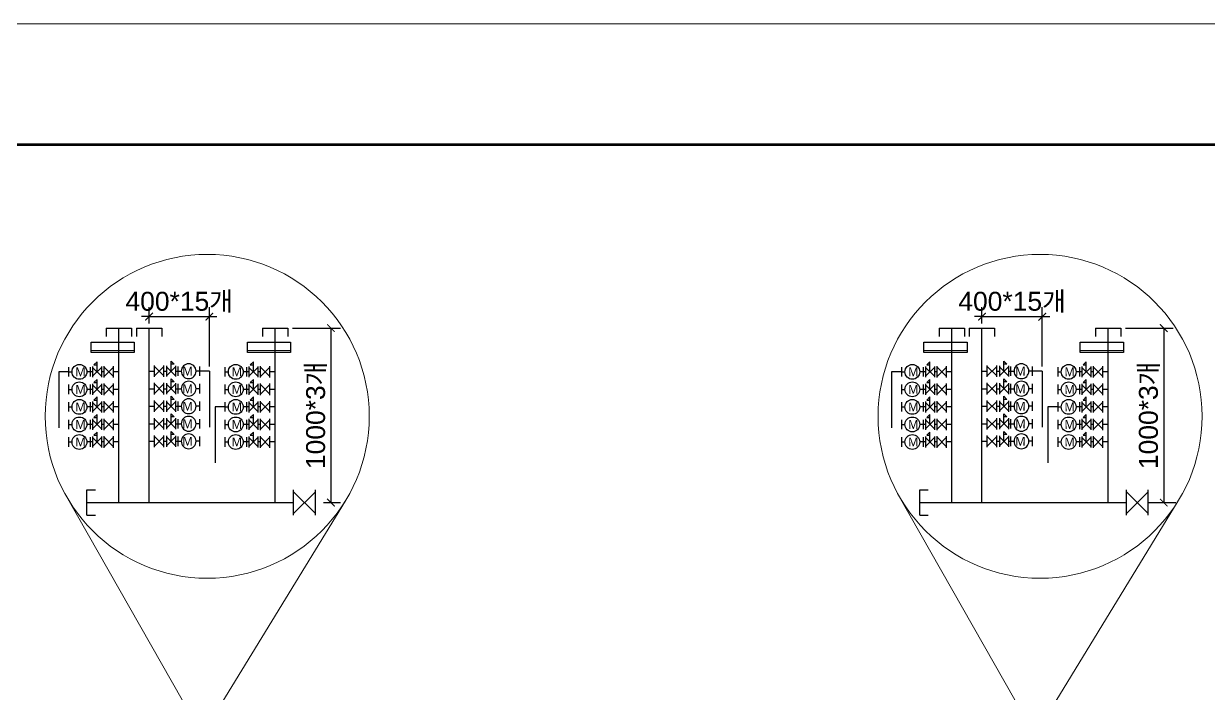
# Model space of a CAD drawing. Header units: millimetres. Extents: x 77978 to 1977917, y -128530 to 383426.
# Drawn here: x 966517 to 982163, y 120365 to 129213 of the extents above; entities that cross this region are included whole.
import ezdxf

# ---------------------------------------------------------------- set-up
doc = ezdxf.new("R2010")
doc.units = ezdxf.units.MM
doc.header["$LTSCALE"] = 20
doc.layers.get('0').update_dxf_attribs({"lineweight": 0})
for name, color, linetype, lineweight in [('PIPE(급수)', 3, 'Continuous', 30), ('급수', 3, 'Continuous', 30), ('치수선', 1, 'Continuous', 0)]:
    doc.layers.add(name, color=color, linetype=linetype, lineweight=lineweight)
doc.layers.add('가데', color=2, linetype='Continuous')
doc.layers.add('급수부품', color=2, linetype='Continuous')
doc.styles.get("Standard").update_dxf_attribs({"font": 'arial.ttf'})
doc.styles.add('수도공사', font='malgun.ttf', dxfattribs={"height": 300})
doc.dimstyles.new('태림-100', dxfattribs={"dimscale": 100, "dimtxt": 2.5, "dimasz": 1, "dimexe": 1.25, "dimexo": 0.625, "dimgap": 0.5, "dimtad": 1, "dimdec": 0, "dimzin": 1, "dimdsep": 46, "dimtxsty": 'Standard', "dimblk": 'ARCHTICK', "dimcen": 2.5, "dimclrt": 2, "dimadec": 0, "dimazin": 0, "dimtfac": 1, "dimtdec": 0, "dimtix": 1, "dimtmove": 0, "dimatfit": 3, "dimfxl": 1, "dimarcsym": 0})

# ---------------------------------------------------------------- blocks, each defined once
blk = doc.blocks.new('A$Cb09a5c7e')
at = {"layer": '급수부품', "color": 2}
for p, q in [((75, 0), (-75, 0)), ((-75, 0), (-75, -50)), ((75, 0), (75, -50))]:
    blk.add_line(p, q, dxfattribs=at)
blk = doc.blocks.new('G$C777399D7')
at = {"layer": '급수부품'}
for p, q in [((-100, 165), (100, 165)), ((-100, 0), (100, 0)), ((-82.5, 165), (82.5, 165)), ((-82.5, 165), (82.5, 0)), ((82.5, 165), (-82.5, 0)), ((-82.5, 0), (82.5, 0))]:
    blk.add_line(p, q, dxfattribs=at)
blk = doc.blocks.new('G$CA49DD9BD')
at = {"layer": '급수부품'}
for p, q in [((-160, 35), (-160, -35)), ((-160, 0), (-135, 0)), ((0, 0), (-25, 0)), ((0, 35), (0, -35))]:
    blk.add_line(p, q, dxfattribs=at)
blk.add_circle((-80, 0), 55, dxfattribs=at)
blk = doc.blocks.new('A$Ce61dc017')
at = {"layer": '급수부품'}
for p, q in [((-75, 65), (75, 65)), ((-75, -65), (75, -65))]:
    blk.add_line(p, q, dxfattribs=at)
at = {"layer": '급수부품', "color": 2}
for p, q in [((-65, -65), (65, 65)), ((-65, 65), (65, -65))]:
    blk.add_line(p, q, dxfattribs=at)
blk = doc.blocks.new('_ArchTick')
at = {"color": 0, "linetype": 'ByBlock', "const_width": 0.15}
blk.add_lwpolyline([(-0.5, -0.5), (0.5, 0.5)], dxfattribs=at)
blk = doc.blocks.new('*D5137')
at = {"layer": 'Defpoints', "color": 0}
for p in [(981007, 125191), (981414, 122885), (981574, 122885)]:
    blk.add_point(p, dxfattribs=at)
at = {"layer": '치수선', "color": 0, "lineweight": -2}
for p, q in [((981069, 125191), (981699, 125191)), ((981574, 125191), (981574, 122885)), ((981477, 122885), (981699, 122885))]:
    blk.add_line(p, q, dxfattribs=at)
at = {"layer": '치수선', "color": 0, "linetype": 'ByBlock', "lineweight": -2, "xscale": 100, "yscale": 100, "zscale": 100}
for p, rotation in [((981574, 125191), 90), ((981574, 122885), 270)]:
    blk.add_blockref('_ArchTick', p, dxfattribs=dict(at, rotation=rotation))
at = {"layer": '치수선', "color": 2, "insert": (981385, 124038), "char_height": 250, "attachment_point": 5, "rotation": 90}
blk.add_mtext('1000*3개', dxfattribs=at)
blk = doc.blocks.new('*D5138')
at = {"layer": 'Defpoints', "color": 0}
for p in [(979969, 125342), (979173, 125190), (979969, 124621)]:
    blk.add_point(p, dxfattribs=at)
at = {"layer": '치수선', "color": 0, "lineweight": -2}
for p, q in [((979173, 125342), (979073, 125342)), ((979173, 125253), (979173, 125467)), ((979173, 125342), (979969, 125342)), ((979969, 124684), (979969, 125467)), ((979969, 125342), (980069, 125342))]:
    blk.add_line(p, q, dxfattribs=at)
at = {"layer": '치수선', "color": 0, "linetype": 'ByBlock', "lineweight": -2, "xscale": 100, "yscale": 100, "zscale": 100}
blk.add_blockref('_ArchTick', (979173, 125342), dxfattribs=at)
at = {"layer": '치수선', "color": 0, "linetype": 'ByBlock', "lineweight": -2, "xscale": 100, "yscale": 100, "zscale": 100, "rotation": 180}
blk.add_blockref('_ArchTick', (979969, 125342), dxfattribs=at)
at = {"layer": '치수선', "color": 2, "insert": (979571, 125532), "char_height": 250, "attachment_point": 5}
blk.add_mtext('400*15{\\f굴림|b0|i0|c129|p50;개}', dxfattribs=at)
blk = doc.blocks.new('A$Cee755bb0')
at = {"layer": '급수부품'}
for p, q in [((0, 319), (0, -319)), ((524, -262), (0, 262)), ((0, -262), (524, 262)), ((524, 319), (524, -319))]:
    blk.add_line(p, q, dxfattribs=at)
at = {"layer": '급수부품', "linetype": 'Continuous'}
for p, q in [((262, 579), (441, 400)), ((262, 0), (262, 579)), ((441, 400), (262, 400))]:
    blk.add_line(p, q, dxfattribs=at)
blk = doc.blocks.new('*D5143')
at = {"layer": 'Defpoints', "color": 0}
for p in [(970007, 125191), (970414, 122885), (970574, 122885)]:
    blk.add_point(p, dxfattribs=at)
at = {"layer": '치수선', "color": 0, "lineweight": -2}
for p, q in [((970069, 125191), (970699, 125191)), ((970574, 125191), (970574, 122885)), ((970477, 122885), (970699, 122885))]:
    blk.add_line(p, q, dxfattribs=at)
at = {"layer": '치수선', "color": 0, "linetype": 'ByBlock', "lineweight": -2, "xscale": 100, "yscale": 100, "zscale": 100}
for p, rotation in [((970574, 125191), 90), ((970574, 122885), 270)]:
    blk.add_blockref('_ArchTick', p, dxfattribs=dict(at, rotation=rotation))
at = {"layer": '치수선', "color": 2, "insert": (970385, 124038), "char_height": 250, "attachment_point": 5, "rotation": 90}
blk.add_mtext('1000*3개', dxfattribs=at)
blk = doc.blocks.new('*D5144')
at = {"layer": 'Defpoints', "color": 0}
for p in [(968969, 125342), (968173, 125190), (968969, 124621)]:
    blk.add_point(p, dxfattribs=at)
at = {"layer": '치수선', "color": 0, "lineweight": -2}
for p, q in [((968173, 125342), (968073, 125342)), ((968173, 125253), (968173, 125467)), ((968173, 125342), (968969, 125342)), ((968969, 124684), (968969, 125467)), ((968969, 125342), (969069, 125342))]:
    blk.add_line(p, q, dxfattribs=at)
at = {"layer": '치수선', "color": 0, "linetype": 'ByBlock', "lineweight": -2, "xscale": 100, "yscale": 100, "zscale": 100}
blk.add_blockref('_ArchTick', (968173, 125342), dxfattribs=at)
at = {"layer": '치수선', "color": 0, "linetype": 'ByBlock', "lineweight": -2, "xscale": 100, "yscale": 100, "zscale": 100, "rotation": 180}
blk.add_blockref('_ArchTick', (968969, 125342), dxfattribs=at)
at = {"layer": '치수선', "color": 2, "insert": (968571, 125532), "char_height": 250, "attachment_point": 5}
blk.add_mtext('400*15{\\f굴림|b0|i0|c129|p50;개}', dxfattribs=at)
blk = doc.blocks.new('상수도 도각-다중')
at = {"lineweight": 100}
blk.add_line((123000, 86100), (3000, 86100), dxfattribs=at)
blk.add_lwpolyline([(0, 0), (126000, 0), (126000, 89100), (0, 89100)], close=True)

msp = doc.modelspace()

# ---------------------------------------------------------------- linework, layer by layer
for p, q in [((969350.5, 118974.1), (967080.5, 122967.4)), ((970766, 122908.4), (968369.1, 118989.8)), ((980350.5, 118974.1), (978080.5, 122967.4)), ((981766, 122908.4), (979369.1, 118989.8))]:
    msp.add_line(p, q)
for centre in [(968940.7, 124024.9), (979940.7, 124024.9)]:
    msp.add_circle(centre, 2139.7)
at = {"layer": 'PIPE(급수)'}
for p, q in [((967774.9, 122884.5), (967774.9, 125190.9)), ((968172.7, 122884.5), (968172.7, 125190.5)), ((969839.7, 122884.5), (969839.7, 125190.9)), ((978774.9, 122884.5), (978774.9, 125190.9)), ((979172.7, 122884.5), (979172.7, 125190.5)), ((980839.7, 122884.5), (980839.7, 125190.9)), ((967110.4, 124612.8), (966979.1, 124612.8)), ((966979.1, 124612.8), (966979.1, 123872.4)), ((968968.5, 124621.4), (968837.2, 124621.4)), ((968968.5, 124621.4), (968968.5, 123880.9)), ((978110.4, 124612.8), (977979.1, 124612.8)), ((977979.1, 124612.8), (977979.1, 123872.4)), ((979968.5, 124621.4), (979837.2, 124621.4)), ((979968.5, 124621.4), (979968.5, 123880.9)), ((969175.2, 124149.6), (969043.9, 124149.6)), ((969043.9, 124149.6), (969043.9, 123409.1)), ((980175.2, 124149.6), (980043.9, 124149.6)), ((980043.9, 124149.6), (980043.9, 123409.1))]:
    msp.add_line(p, q, dxfattribs=at)
at = {"layer": '가데', "color": 1}
for p, q in [((967406.9, 124897.2), (967975.8, 124896.3)), ((969471.7, 124897.2), (970040.6, 124896.3)), ((978406.9, 124897.2), (978975.8, 124896.3)), ((980471.7, 124897.2), (981040.6, 124896.3))]:
    msp.add_line(p, q, dxfattribs=at)
at = {"layer": '가데'}
for points in [[(967975.8, 125003.3), (967975.8, 124869.6), (967406.9, 124870.5), (967406.9, 125003.3)], [(970040.6, 125003.3), (970040.6, 124869.6), (969471.7, 124870.5), (969471.7, 125003.3)], [(978975.8, 125003.3), (978975.8, 124869.6), (978406.9, 124870.5), (978406.9, 125003.3)], [(981040.6, 125003.3), (981040.6, 124869.6), (980471.7, 124870.5), (980471.7, 125003.3)]]:
    msp.add_lwpolyline(points, close=True, dxfattribs=at)
at = {"layer": '급수'}
for p, q in [((967425.5, 124612.8), (967395.5, 124612.8)), ((967579.5, 124612.9), (967544.2, 124612.9)), ((967774.9, 124612.9), (967704.5, 124612.9)), ((968172.7, 124621.4), (968243.1, 124621.4)), ((968368.1, 124621.4), (968403.4, 124621.4)), ((968522.1, 124621.4), (968552.1, 124621.4)), ((968968.5, 124621.4), (968968.5, 124621.4)), ((969490.3, 124612.8), (969460.3, 124612.8)), ((969644.3, 124612.9), (969609, 124612.9)), ((969839.7, 124612.9), (969769.3, 124612.9)), ((978425.5, 124612.8), (978395.5, 124612.8)), ((978579.5, 124612.9), (978544.2, 124612.9)), ((978774.9, 124612.9), (978704.5, 124612.9)), ((979172.7, 124621.4), (979243.1, 124621.4)), ((979368.1, 124621.4), (979403.4, 124621.4)), ((979522.1, 124621.4), (979552.1, 124621.4)), ((979968.5, 124621.4), (979968.5, 124621.4)), ((980490.3, 124612.8), (980460.3, 124612.8)), ((980644.3, 124612.9), (980609, 124612.9)), ((980839.7, 124612.9), (980769.3, 124612.9)), ((968172.7, 124389.8), (968243.1, 124389.8)), ((968368.1, 124389.8), (968403.4, 124389.8)), ((968522.1, 124389.8), (968552.1, 124389.8)), ((979172.7, 124389.8), (979243.1, 124389.8)), ((979368.1, 124389.8), (979403.4, 124389.8)), ((979522.1, 124389.8), (979552.1, 124389.8)), ((967425.5, 124381.2), (967395.5, 124381.2)), ((967579.5, 124381.2), (967544.2, 124381.2)), ((967774.9, 124381.2), (967704.5, 124381.2)), ((969490.3, 124381.2), (969460.3, 124381.2)), ((969644.3, 124381.2), (969609, 124381.2)), ((969839.7, 124381.2), (969769.3, 124381.2)), ((978425.5, 124381.2), (978395.5, 124381.2)), ((978579.5, 124381.2), (978544.2, 124381.2)), ((978774.9, 124381.2), (978704.5, 124381.2)), ((980490.3, 124381.2), (980460.3, 124381.2)), ((980644.3, 124381.2), (980609, 124381.2)), ((980839.7, 124381.2), (980769.3, 124381.2)), ((967425.5, 124149.6), (967395.5, 124149.6)), ((967579.5, 124149.6), (967544.2, 124149.6)), ((967774.9, 124149.6), (967704.5, 124149.6)), ((968172.7, 124158.2), (968243.1, 124158.2)), ((968368.1, 124158.2), (968403.4, 124158.2)), ((968522.1, 124158.1), (968552.1, 124158.1)), ((969490.3, 124149.6), (969460.3, 124149.6)), ((969644.3, 124149.6), (969609, 124149.6)), ((969839.7, 124149.6), (969769.3, 124149.6)), ((978425.5, 124149.6), (978395.5, 124149.6)), ((978579.5, 124149.6), (978544.2, 124149.6)), ((978774.9, 124149.6), (978704.5, 124149.6)), ((979172.7, 124158.2), (979243.1, 124158.2)), ((979368.1, 124158.2), (979403.4, 124158.2)), ((979522.1, 124158.1), (979552.1, 124158.1)), ((980490.3, 124149.6), (980460.3, 124149.6)), ((980644.3, 124149.6), (980609, 124149.6)), ((980839.7, 124149.6), (980769.3, 124149.6)), ((967579.5, 123918), (967544.2, 123918)), ((967774.9, 123918), (967704.5, 123918)), ((968172.7, 123926.5), (968243.1, 123926.5)), ((968368.1, 123926.5), (968403.4, 123926.5)), ((968522.1, 123926.5), (968552.1, 123926.5)), ((969644.3, 123918), (969609, 123918)), ((969839.7, 123918), (969769.3, 123918)), ((978579.5, 123918), (978544.2, 123918)), ((978774.9, 123918), (978704.5, 123918)), ((979172.7, 123926.5), (979243.1, 123926.5)), ((979368.1, 123926.5), (979403.4, 123926.5)), ((979522.1, 123926.5), (979552.1, 123926.5)), ((980644.3, 123918), (980609, 123918)), ((980839.7, 123918), (980769.3, 123918)), ((967425.5, 123917.9), (967395.5, 123917.9)), ((969490.3, 123917.9), (969460.3, 123917.9)), ((978425.5, 123917.9), (978395.5, 123917.9)), ((980490.3, 123917.9), (980460.3, 123917.9)), ((967425.5, 123686.3), (967395.5, 123686.3)), ((967579.5, 123686.3), (967544.2, 123686.3)), ((967774.9, 123686.3), (967704.5, 123686.3)), ((968172.7, 123694.9), (968243.1, 123694.9)), ((968368.1, 123694.9), (968403.4, 123694.9)), ((968522.1, 123694.9), (968552.1, 123694.9)), ((969490.3, 123686.3), (969460.3, 123686.3)), ((969644.3, 123686.3), (969609, 123686.3)), ((969839.7, 123686.3), (969769.3, 123686.3)), ((978425.5, 123686.3), (978395.5, 123686.3)), ((978579.5, 123686.3), (978544.2, 123686.3)), ((978774.9, 123686.3), (978704.5, 123686.3)), ((979172.7, 123694.9), (979243.1, 123694.9)), ((979368.1, 123694.9), (979403.4, 123694.9)), ((979522.1, 123694.9), (979552.1, 123694.9)), ((980490.3, 123686.3), (980460.3, 123686.3)), ((980644.3, 123686.3), (980609, 123686.3)), ((980839.7, 123686.3), (980769.3, 123686.3)), ((967351.4, 122884.5), (970080.1, 122884.5)), ((978351.4, 122884.5), (981080.1, 122884.5)), ((981369.6, 122884.5), (981732.1, 122884.5))]:
    msp.add_line(p, q, dxfattribs=at)

# ---------------------------------------------------------------- block references
at = {"color": 0, "xscale": 0.5333333333333332, "yscale": 0.5333333333333332, "zscale": 0.5333333333333332}
msp.add_blockref('상수도 도각-다중', (942496.9, 81693.2), dxfattribs=at)
at = {"layer": 'PIPE(급수)', "xscale": -2.227272725, "yscale": 2.227272725, "zscale": 2.227272725}
for p in [(967774.9, 125190.9), (968172.7, 125190.5), (969839.7, 125190.9), (978774.9, 125190.9), (979172.7, 125190.5), (980839.7, 125190.9)]:
    msp.add_blockref('A$Cb09a5c7e', p, dxfattribs=at)
for name, p, rotation in [('A$Cb09a5c7e', (967351.4, 122884.5), 89.99999999999974), ('A$Ce61dc017', (970224.8, 122884.5), 270), ('A$Cb09a5c7e', (978351.4, 122884.5), 89.99999999999977), ('A$Ce61dc017', (981224.8, 122884.5), 270)]:
    msp.add_blockref(name, p, dxfattribs=dict(at, rotation=rotation))
at = {"layer": '급수부품'}
for name, p, xscale, yscale, zscale, rotation in [('G$CA49DD9BD', (967395.5, 124612.8), 1.781818179999999, 1.78181818, 1.78181818, 0.000137229028932234), ('A$Cee755bb0', (967544.2, 124612.9), -0.2266666668336514, 0.2266666668336516, 0.2266666668336517, 0.01390590346156414), ('A$Cee755bb0', (968403.4, 124621.4), 0.2266666668336514, 0.2266666668336516, 0.2266666668336517, 359.9860940965385), ('G$CA49DD9BD', (968552.1, 124621.4), -1.781818179999999, 1.78181818, 1.78181818, 359.999862770971), ('G$CA49DD9BD', (969460.3, 124612.8), 1.781818179999999, 1.78181818, 1.78181818, 0.000137229028932234), ('A$Cee755bb0', (969609, 124612.9), -0.2266666668336514, 0.2266666668336516, 0.2266666668336517, 0.01390590346156414), ('G$CA49DD9BD', (978395.5, 124612.8), 1.781818179999999, 1.78181818, 1.78181818, 0.000137229028932234), ('A$Cee755bb0', (978544.2, 124612.9), -0.2266666668336514, 0.2266666668336516, 0.2266666668336517, 0.01390590346156414), ('A$Cee755bb0', (979403.4, 124621.4), 0.2266666668336514, 0.2266666668336516, 0.2266666668336517, 359.9860940965385), ('G$CA49DD9BD', (979552.1, 124621.4), -1.781818179999999, 1.78181818, 1.78181818, 359.999862770971), ('G$CA49DD9BD', (980460.3, 124612.8), 1.781818179999999, 1.78181818, 1.78181818, 0.000137229028932234), ('A$Cee755bb0', (980609, 124612.9), -0.2266666668336514, 0.2266666668336516, 0.2266666668336517, 0.01390590346156414), ('G$C777399D7', (967704.5, 124612.9), 0.7572727264999998, 0.7572727264999999, 0.7572727265, 90.00013722902895), ('G$C777399D7', (968243.1, 124621.4), -0.7572727264999998, 0.7572727264999999, 0.7572727265, 269.999862770971), ('G$C777399D7', (969769.3, 124612.9), 0.7572727264999998, 0.7572727264999999, 0.7572727265, 90.00013722902895), ('G$C777399D7', (978704.5, 124612.9), 0.7572727264999998, 0.7572727264999999, 0.7572727265, 90.00013722902895), ('G$C777399D7', (979243.1, 124621.4), -0.7572727264999998, 0.7572727264999999, 0.7572727265, 269.999862770971), ('G$C777399D7', (980769.3, 124612.9), 0.7572727264999998, 0.7572727264999999, 0.7572727265, 90.00013722902895), ('G$CA49DD9BD', (967395.5, 124381.2), 1.781818179999999, 1.78181818, 1.78181818, 0.000137229028932234), ('A$Cee755bb0', (967544.2, 124381.2), -0.2266666668336514, 0.2266666668336516, 0.2266666668336517, 0.01390590346156414), ('G$C777399D7', (967704.5, 124381.2), 0.7572727264999998, 0.7572727264999999, 0.7572727265, 90.00013722902895), ('G$C777399D7', (968243.1, 124389.8), -0.7572727265, 0.7572727265, 0.7572727265, 270), ('A$Cee755bb0', (968403.4, 124389.8), 0.2266666668336514, 0.2266666668336516, 0.2266666668336517, 359.9860940965385), ('G$CA49DD9BD', (968552.1, 124389.8), -1.781818179999999, 1.78181818, 1.78181818, 359.999862770971), ('G$CA49DD9BD', (969460.3, 124381.2), 1.781818179999999, 1.78181818, 1.78181818, 0.000137229028932234), ('A$Cee755bb0', (969609, 124381.2), -0.2266666668336514, 0.2266666668336516, 0.2266666668336517, 0.01390590346156414), ('G$C777399D7', (969769.3, 124381.2), 0.7572727264999998, 0.7572727264999999, 0.7572727265, 90.00013722902895), ('G$CA49DD9BD', (978395.5, 124381.2), 1.781818179999999, 1.78181818, 1.78181818, 0.000137229028932234), ('A$Cee755bb0', (978544.2, 124381.2), -0.2266666668336514, 0.2266666668336516, 0.2266666668336517, 0.01390590346156414), ('G$C777399D7', (978704.5, 124381.2), 0.7572727264999998, 0.7572727264999999, 0.7572727265, 90.00013722902895), ('G$C777399D7', (979243.1, 124389.8), -0.7572727265, 0.7572727265, 0.7572727265, 270), ('A$Cee755bb0', (979403.4, 124389.8), 0.2266666668336514, 0.2266666668336516, 0.2266666668336517, 359.9860940965385), ('G$CA49DD9BD', (979552.1, 124389.8), -1.781818179999999, 1.78181818, 1.78181818, 359.999862770971), ('G$CA49DD9BD', (980460.3, 124381.2), 1.781818179999999, 1.78181818, 1.78181818, 0.000137229028932234), ('A$Cee755bb0', (980609, 124381.2), -0.2266666668336514, 0.2266666668336516, 0.2266666668336517, 0.01390590346156414), ('G$C777399D7', (980769.3, 124381.2), 0.7572727264999998, 0.7572727264999999, 0.7572727265, 90.00013722902895), ('G$CA49DD9BD', (967395.5, 124149.6), 1.781818179999999, 1.78181818, 1.78181818, 0.000137229028932234), ('A$Cee755bb0', (967544.2, 124149.6), -0.2266666668336514, 0.2266666668336516, 0.2266666668336517, 0.01390590346156414), ('G$C777399D7', (968243.1, 124158.2), -0.7572727265, 0.7572727265, 0.7572727265, 270), ('A$Cee755bb0', (968403.4, 124158.2), 0.2266666668336514, 0.2266666668336516, 0.2266666668336517, 359.9860940965385), ('G$CA49DD9BD', (968552.1, 124158.1), -1.781818179999999, 1.78181818, 1.78181818, 359.999862770971), ('G$CA49DD9BD', (969460.3, 124149.6), 1.781818179999999, 1.78181818, 1.78181818, 0.000137229028932234), ('A$Cee755bb0', (969609, 124149.6), -0.2266666668336514, 0.2266666668336516, 0.2266666668336517, 0.01390590346156414), ('G$CA49DD9BD', (978395.5, 124149.6), 1.781818179999999, 1.78181818, 1.78181818, 0.000137229028932234), ('A$Cee755bb0', (978544.2, 124149.6), -0.2266666668336514, 0.2266666668336516, 0.2266666668336517, 0.01390590346156414), ('G$C777399D7', (979243.1, 124158.2), -0.7572727265, 0.7572727265, 0.7572727265, 270), ('A$Cee755bb0', (979403.4, 124158.2), 0.2266666668336514, 0.2266666668336516, 0.2266666668336517, 359.9860940965385), ('G$CA49DD9BD', (979552.1, 124158.1), -1.781818179999999, 1.78181818, 1.78181818, 359.999862770971), ('G$CA49DD9BD', (980460.3, 124149.6), 1.781818179999999, 1.78181818, 1.78181818, 0.000137229028932234), ('A$Cee755bb0', (980609, 124149.6), -0.2266666668336514, 0.2266666668336516, 0.2266666668336517, 0.01390590346156414), ('G$C777399D7', (967704.5, 124149.6), 0.7572727264999998, 0.7572727264999999, 0.7572727265, 90.00013722902895), ('G$C777399D7', (969769.3, 124149.6), 0.7572727264999998, 0.7572727264999999, 0.7572727265, 90.00013722902895), ('G$C777399D7', (978704.5, 124149.6), 0.7572727264999998, 0.7572727264999999, 0.7572727265, 90.00013722902895), ('G$C777399D7', (980769.3, 124149.6), 0.7572727264999998, 0.7572727264999999, 0.7572727265, 90.00013722902895), ('G$CA49DD9BD', (967395.5, 123917.9), 1.781818179999999, 1.78181818, 1.78181818, 0.000137229028932234), ('A$Cee755bb0', (967544.2, 123918), -0.2266666668336514, 0.2266666668336516, 0.2266666668336517, 0.01390590346156414), ('G$C777399D7', (967704.5, 123918), 0.7572727264999998, 0.7572727264999999, 0.7572727265, 90.00013722902895), ('G$C777399D7', (968243.1, 123926.5), -0.7572727265, 0.7572727265, 0.7572727265, 270), ('A$Cee755bb0', (968403.4, 123926.5), 0.2266666668336514, 0.2266666668336516, 0.2266666668336517, 359.9860940965385), ('G$CA49DD9BD', (968552.1, 123926.5), -1.781818179999999, 1.78181818, 1.78181818, 359.999862770971), ('G$CA49DD9BD', (969460.3, 123917.9), 1.781818179999999, 1.78181818, 1.78181818, 0.000137229028932234), ('A$Cee755bb0', (969609, 123918), -0.2266666668336514, 0.2266666668336516, 0.2266666668336517, 0.01390590346156414), ('G$C777399D7', (969769.3, 123918), 0.7572727264999998, 0.7572727264999999, 0.7572727265, 90.00013722902895), ('G$CA49DD9BD', (978395.5, 123917.9), 1.781818179999999, 1.78181818, 1.78181818, 0.000137229028932234), ('A$Cee755bb0', (978544.2, 123918), -0.2266666668336514, 0.2266666668336516, 0.2266666668336517, 0.01390590346156414), ('G$C777399D7', (978704.5, 123918), 0.7572727264999998, 0.7572727264999999, 0.7572727265, 90.00013722902895), ('G$C777399D7', (979243.1, 123926.5), -0.7572727265, 0.7572727265, 0.7572727265, 270), ('A$Cee755bb0', (979403.4, 123926.5), 0.2266666668336514, 0.2266666668336516, 0.2266666668336517, 359.9860940965385), ('G$CA49DD9BD', (979552.1, 123926.5), -1.781818179999999, 1.78181818, 1.78181818, 359.999862770971), ('G$CA49DD9BD', (980460.3, 123917.9), 1.781818179999999, 1.78181818, 1.78181818, 0.000137229028932234), ('A$Cee755bb0', (980609, 123918), -0.2266666668336514, 0.2266666668336516, 0.2266666668336517, 0.01390590346156414), ('G$C777399D7', (980769.3, 123918), 0.7572727264999998, 0.7572727264999999, 0.7572727265, 90.00013722902895), ('G$CA49DD9BD', (967395.5, 123686.3), 1.781818179999999, 1.78181818, 1.78181818, 0.000137229028932234), ('A$Cee755bb0', (967544.2, 123686.3), -0.2266666668336514, 0.2266666668336516, 0.2266666668336517, 0.01390590346156414), ('G$C777399D7', (967704.5, 123686.3), 0.7572727264999998, 0.7572727264999999, 0.7572727265, 90.00013722902895), ('G$C777399D7', (968243.1, 123694.9), -0.7572727265, 0.7572727265, 0.7572727265, 270), ('A$Cee755bb0', (968403.4, 123694.9), 0.2266666668336514, 0.2266666668336516, 0.2266666668336517, 359.9860940965385), ('G$CA49DD9BD', (968552.1, 123694.9), -1.781818179999999, 1.78181818, 1.78181818, 359.999862770971), ('G$CA49DD9BD', (969460.3, 123686.3), 1.781818179999999, 1.78181818, 1.78181818, 0.000137229028932234), ('A$Cee755bb0', (969609, 123686.3), -0.2266666668336514, 0.2266666668336516, 0.2266666668336517, 0.01390590346156414), ('G$C777399D7', (969769.3, 123686.3), 0.7572727264999998, 0.7572727264999999, 0.7572727265, 90.00013722902895), ('G$CA49DD9BD', (978395.5, 123686.3), 1.781818179999999, 1.78181818, 1.78181818, 0.000137229028932234), ('A$Cee755bb0', (978544.2, 123686.3), -0.2266666668336514, 0.2266666668336516, 0.2266666668336517, 0.01390590346156414), ('G$C777399D7', (978704.5, 123686.3), 0.7572727264999998, 0.7572727264999999, 0.7572727265, 90.00013722902895), ('G$C777399D7', (979243.1, 123694.9), -0.7572727265, 0.7572727265, 0.7572727265, 270), ('A$Cee755bb0', (979403.4, 123694.9), 0.2266666668336514, 0.2266666668336516, 0.2266666668336517, 359.9860940965385), ('G$CA49DD9BD', (979552.1, 123694.9), -1.781818179999999, 1.78181818, 1.78181818, 359.999862770971), ('G$CA49DD9BD', (980460.3, 123686.3), 1.781818179999999, 1.78181818, 1.78181818, 0.000137229028932234), ('A$Cee755bb0', (980609, 123686.3), -0.2266666668336514, 0.2266666668336516, 0.2266666668336517, 0.01390590346156414), ('G$C777399D7', (980769.3, 123686.3), 0.7572727264999998, 0.7572727264999999, 0.7572727265, 90.00013722902895)]:
    msp.add_blockref(name, p, dxfattribs=dict(at, xscale=xscale, yscale=yscale, zscale=zscale, rotation=rotation))

# ---------------------------------------------------------------- texts
at = {"layer": '급수부품', "linetype": 'ByBlock', "char_height": 116.9, "style": '수도공사'}
for insert, attachment_point, rotation in [((967197.2, 124670.4), 1, 0.30357), ((968750.5, 124679), 3, 359.69643), ((969261.9, 124670.4), 1, 0.30357), ((978197.2, 124670.4), 1, 0.30357), ((979750.5, 124679), 3, 359.69643), ((980261.9, 124670.4), 1, 0.30357), ((967197.2, 124438.8), 1, 0.30357), ((968750.5, 124447.3), 3, 359.69643), ((969261.9, 124438.8), 1, 0.30357), ((978197.2, 124438.8), 1, 0.30357), ((979750.5, 124447.3), 3, 359.69643), ((980261.9, 124438.8), 1, 0.30357), ((967197.2, 124207.1), 1, 0.30357), ((968750.5, 124215.7), 3, 359.69643), ((969261.9, 124207.1), 1, 0.30357), ((978197.2, 124207.1), 1, 0.30357), ((979750.5, 124215.7), 3, 359.69643), ((980261.9, 124207.1), 1, 0.30357), ((967197.2, 123975.5), 1, 0.30357), ((968750.5, 123984), 3, 359.69643), ((969261.9, 123975.5), 1, 0.30357), ((978197.2, 123975.5), 1, 0.30357), ((979750.5, 123984), 3, 359.69643), ((980261.9, 123975.5), 1, 0.30357), ((967197.2, 123743.9), 1, 0.30357), ((968750.5, 123752.4), 3, 359.69643), ((969261.9, 123743.9), 1, 0.30357), ((978197.2, 123743.9), 1, 0.30357), ((979750.5, 123752.4), 3, 359.69643), ((980261.9, 123743.9), 1, 0.30357)]:
    msp.add_mtext_dynamic_manual_height_columns('M', width=26.715, gutter_width=128.6, heights=[0], dxfattribs=dict(at, insert=insert, attachment_point=attachment_point, rotation=rotation))

# ---------------------------------------------------------------- dimensions: what is measured, and where the dimension line sits
at = {"layer": '치수선'}
for base, p1, p2, picture, middle in [((968968.5, 125342.4), (968172.7, 125190.5), (968968.5, 124621.4), '*D5144', (968570.6, 125531.6)), ((979968.5, 125342.4), (979172.7, 125190.5), (979968.5, 124621.4), '*D5138', (979570.6, 125531.6))]:
    dim = msp.add_linear_dim(base=base, p1=p1, p2=p2, text='400*15{\\f굴림|b0|i0|c129|p50;개}', dimstyle='태림-100', override={"dimtxsty": 'Standard'}, dxfattribs=at)
    dim.commit()
    dim.dimension.update_dxf_attribs({"geometry": picture, "text_midpoint": middle})
for base, p1, p2, picture, middle in [((970574.1, 122884.5), (970006.7, 125190.9), (970414.2, 122884.5), '*D5143', (970385, 124037.7)), ((981574.1, 122884.5), (981006.7, 125190.9), (981414.2, 122884.5), '*D5137', (981385, 124037.7))]:
    dim = msp.add_linear_dim(base=base, p1=p1, p2=p2, angle=90, text='1000*3개', dimstyle='태림-100', override={"dimtxsty": 'Standard'}, dxfattribs=at)
    dim.commit()
    dim.dimension.update_dxf_attribs({"geometry": picture, "text_midpoint": middle})

doc.saveas('drawing.dxf')
